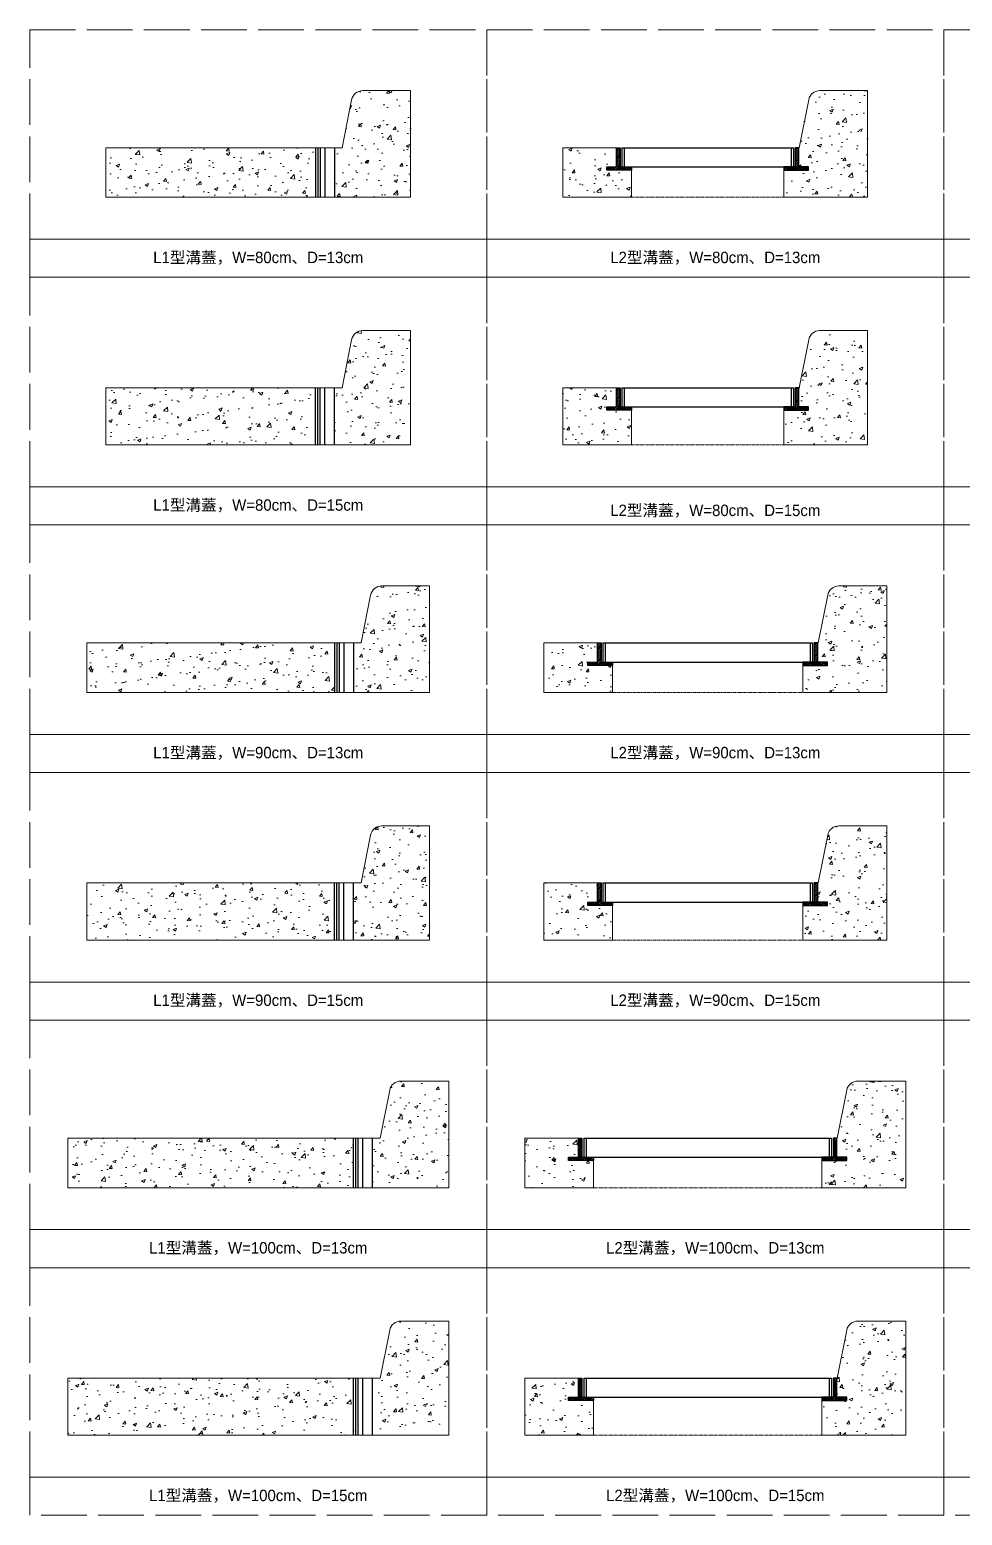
# Model space of a CAD drawing. Extents: x -8920 to 1950, y -2159 to 466.
# Drawn here: x 304.7 to 549.6, y -1047 to -657 of the extents above; entities that cross this region are included whole.
import ezdxf

# ---------------------------------------------------------------- set-up
doc = ezdxf.new("R2010")
doc.units = 0
doc.header["$MEASUREMENT"] = 0
doc.linetypes.add('ACAD_ISO02W100', pattern=[15, 12, -3])
doc.linetypes.add('HIDDEN', pattern=[0.375, 0.25, -0.125])
doc.layers.add('一、4.基本-隱藏', color=9, linetype='ACAD_ISO02W100', lineweight=20, plot=False)
doc.layers.add('三、3.文字-註解文字', color=2, linetype='Continuous')
doc.layers.add('二、1.繪圖-既有設施', color=8, linetype='Continuous', lineweight=20)
doc.layers.add('二、6.繪圖-其他施作項目', color=35, linetype='Continuous', lineweight=30)
doc.styles.add('註解文字', font='MS PGothic.ttf', dxfattribs={"height": 3})

msp = doc.modelspace()

# ---------------------------------------------------------------- hatches: boundary and pattern name
at = {"layer": '二、1.繪圖-既有設施'}
h = msp.add_hatch(dxfattribs=at)
h.set_pattern_fill('AR-CONC', color=256, scale=0.05)
h.set_pattern_definition([(50, (2153.0995, -1926.846), (9.109233, -0.796954), [0.9525, -10.4775]), (355, (2153.0995, -1926.846), (-1.76217, 9.552842), [0.762, -8.38203]), (100.45144, (2153.859, -1926.912), (7.347062, 8.755888), [0.8095, -8.904512]), (46.1842, (2153.1, -1924.306), (13.55395, -2.102116), [1.42875, -15.71625]), (96.63556, (2154.229, -1924.481), (11.87021, 12.37131), [1.21425, -13.35678]), (351.18415, (2153.1, -1924.306), (11.87021, 12.37131), [1.143, -12.57299]), (21, (2154.3695, -1924.941), (7.58072, -5.11326), [0.9525, -10.4775]), (326, (2154.3695, -1924.941), (3.0901, 9.2094), [0.762, -8.382]), (71.45144, (2155.001, -1925.367), (10.67082, 4.09614), [0.8095, -8.904497]), (37.5, (2153.0995, -1926.846), (0.15443, 4.227752), [0, -8.2804, 0, -8.509, 0, -8.41375]), (7.5, (2153.0995, -1926.846), (3.340983, 5.009029), [0, -4.8514, 0, -8.0899, 0, -3.20675]), (327.5, (2150.2674, -1926.846), (6.77953, -0.286437), [0, -3.175, 0, -9.906, 0, -13.1445]), (317.5, (2148.9974, -1926.846), (7.406459, 1.271325), [0, -4.1275, 0, -6.5786, 0, -9.3345])])
h.paths.add_polyline_path([(379.723, -701), (379.723, -688), (324.723, -688), (324.723, -701)])
h.paths.add_polyline_path([(404.723, -701), (404.723, -688), (404.723, -673), (392.183, -673, 0.3575108), (389.241, -675.412), (386.723, -688), (384.723, -688), (384.723, -701)])
h = msp.add_hatch(dxfattribs=at)
h.set_pattern_fill('AR-CONC', color=256, scale=0.05)
h.set_pattern_definition([(50, (2174.232, -1992.286), (9.109233, -0.796954), [0.9525, -10.4775]), (355, (2174.232, -1992.286), (-1.76217, 9.552842), [0.762, -8.38203]), (100.45144, (2174.991, -1992.352), (7.347062, 8.755888), [0.8095, -8.904512]), (46.1842, (2174.232, -1989.746), (13.55395, -2.102116), [1.42875, -15.71625]), (96.63556, (2175.362, -1989.921), (11.87021, 12.37131), [1.21425, -13.35678]), (351.18415, (2174.232, -1989.746), (11.87021, 12.37131), [1.143, -12.57299]), (21, (2175.502, -1990.381), (7.58072, -5.11326), [0.9525, -10.4775]), (326, (2175.502, -1990.381), (3.0901, 9.2094), [0.762, -8.382]), (71.45144, (2176.134, -1990.807), (10.67082, 4.09614), [0.8095, -8.904497]), (37.5, (2174.2322, -1992.286), (0.15443, 4.227752), [0, -8.2804, 0, -8.509, 0, -8.41375]), (7.5, (2174.232, -1992.286), (3.340983, 5.009029), [0, -4.8514, 0, -8.0899, 0, -3.20675]), (327.5, (2171.4, -1992.286), (6.77953, -0.286437), [0, -3.175, 0, -9.906, 0, -13.1445]), (317.5, (2170.13, -1992.286), (7.406459, 1.271325), [0, -4.1275, 0, -6.5786, 0, -9.3345])])
h.paths.add_polyline_path([(444.723, -701), (462.723, -701), (462.723, -693.9), (456.223, -693.9), (456.223, -693), (458.823, -693), (458.823, -688), (444.723, -688)])
h.paths.add_polyline_path([(509.223, -693), (509.223, -693.9), (502.723, -693.9), (502.723, -701), (524.723, -701), (524.723, -688), (524.723, -673), (512.183, -673, 0.3575108), (509.241, -675.412), (506.723, -688), (506.623, -688), (506.623, -693)])
h = msp.add_hatch(dxfattribs=at)
h.set_pattern_fill('AR-CONC', color=256, scale=0.05)
h.set_pattern_definition([(50, (2155.3466, -2064.479), (9.109233, -0.796954), [0.9525, -10.4775]), (355, (2155.347, -2064.479), (-1.76217, 9.552842), [0.762, -8.38203]), (100.45144, (2156.106, -2064.5455), (7.347062, 8.755888), [0.8095, -8.904512]), (46.1842, (2155.347, -2061.939), (13.55395, -2.102116), [1.42875, -15.71625]), (96.63556, (2156.476, -2062.114), (11.87021, 12.37131), [1.21425, -13.35678]), (351.18415, (2155.347, -2061.939), (11.87021, 12.37131), [1.143, -12.57299]), (21, (2156.6166, -2062.574), (7.58072, -5.11326), [0.9525, -10.4775]), (326, (2156.617, -2062.574), (3.0901, 9.2094), [0.762, -8.382]), (71.45144, (2157.248, -2063), (10.67082, 4.09614), [0.8095, -8.904497]), (37.5, (2155.3466, -2064.479), (0.15443, 4.227752), [0, -8.2804, 0, -8.509, 0, -8.41375]), (7.5, (2155.3466, -2064.479), (3.340983, 5.009029), [0, -4.8514, 0, -8.0899, 0, -3.20675]), (327.5, (2152.5145, -2064.479), (6.77953, -0.286437), [0, -3.175, 0, -9.906, 0, -13.1445]), (317.5, (2151.2445, -2064.479), (7.406459, 1.271325), [0, -4.1275, 0, -6.5786, 0, -9.3345])])
h.paths.add_polyline_path([(379.723, -766), (379.723, -751), (324.723, -751), (324.723, -766)])
h.paths.add_polyline_path([(404.723, -751), (404.723, -736), (392.183, -736, 0.3575108), (389.241, -738.412), (386.723, -751), (384.723, -751), (384.723, -766), (404.723, -766)])
h = msp.add_hatch(dxfattribs=at)
h.set_pattern_fill('AR-CONC', color=256, scale=0.05)
h.set_pattern_definition([(50, (2163.723, -2058.962), (9.109233, -0.796954), [0.9525, -10.4775]), (355, (2163.723, -2058.962), (-1.76217, 9.552842), [0.762, -8.38203]), (100.45144, (2164.482, -2059.028), (7.347062, 8.755888), [0.8095, -8.904512]), (46.1842, (2163.723, -2056.422), (13.55395, -2.102116), [1.42875, -15.71625]), (96.63556, (2164.852, -2056.597), (11.87021, 12.37131), [1.21425, -13.35678]), (351.18415, (2163.723, -2056.422), (11.87021, 12.37131), [1.143, -12.57299]), (21, (2164.993, -2057.057), (7.58072, -5.11326), [0.9525, -10.4775]), (326, (2164.993, -2057.057), (3.0901, 9.2094), [0.762, -8.382]), (71.45144, (2165.624, -2057.483), (10.67082, 4.09614), [0.8095, -8.904497]), (37.5, (2163.7227, -2058.962), (0.15443, 4.227752), [0, -8.2804, 0, -8.509, 0, -8.41375]), (7.5, (2163.7227, -2058.962), (3.340983, 5.009029), [0, -4.8514, 0, -8.0899, 0, -3.20675]), (327.5, (2160.8906, -2058.962), (6.77953, -0.286437), [0, -3.175, 0, -9.906, 0, -13.1445]), (317.5, (2159.6206, -2058.962), (7.406459, 1.271325), [0, -4.1275, 0, -6.5786, 0, -9.3345])])
h.paths.add_polyline_path([(444.723, -766), (462.723, -766), (462.723, -756.9), (456.223, -756.9), (456.223, -756), (458.823, -756), (458.823, -751), (444.723, -751)])
h.paths.add_polyline_path([(524.723, -751), (524.723, -736), (512.183, -736, 0.3575108), (509.241, -738.412), (506.723, -751), (506.623, -751), (506.623, -756), (509.223, -756), (509.223, -756.9), (502.723, -756.9), (502.723, -766), (524.723, -766)])
h = msp.add_hatch(dxfattribs=at)
h.set_pattern_fill('AR-CONC', color=256, scale=0.05)
h.set_pattern_definition([(50, (1364.133, -2062.791), (9.109233, -0.796954), [0.9525, -10.4775]), (355, (1364.133, -2062.791), (-1.76217, 9.55284), [0.762, -8.38203]), (100.45144, (1364.892, -2062.857), (7.34706, 8.755888), [0.8095, -8.90451]), (46.1842, (1364.133, -2060.251), (13.55395, -2.10212), [1.42875, -15.71625]), (96.6356, (1365.263, -2060.426), (11.87021, 12.37131), [1.21425, -13.35678]), (351.1842, (1364.133, -2060.25), (11.87021, 12.37131), [1.143, -12.57299]), (21, (1365.403, -2060.886), (7.58072, -5.11326), [0.9525, -10.4775]), (326, (1365.403, -2060.886), (3.0901, 9.2094), [0.762, -8.382]), (71.45144, (1366.035, -2061.312), (10.67082, 4.09614), [0.8095, -8.904497]), (37.5, (1364.133, -2062.7907), (0.15443, 4.227752), [0, -8.2804, 0, -8.509, 0, -8.41375]), (7.5, (1364.133, -2062.7907), (3.340983, 5.009029), [0, -4.8514, 0, -8.0899, 0, -3.20675]), (327.5, (1361.301, -2062.7907), (6.77953, -0.286437), [0, -3.175, 0, -9.906, 0, -13.1445]), (317.5, (1360.031, -2062.7907), (7.40646, 1.271325), [0, -4.1275, 0, -6.5786, 0, -9.3345])])
h.paths.add_polyline_path([(319.723, -818), (319.723, -831), (384.723, -831), (384.723, -818)])
h.paths.add_polyline_path([(409.723, -818), (409.723, -803), (397.183, -803, 0.3575108), (394.241, -805.412), (391.723, -818), (389.723, -818), (389.723, -831), (409.723, -831)])
h = msp.add_hatch(dxfattribs=at)
h.set_pattern_fill('AR-CONC', color=256, scale=0.05)
h.set_pattern_definition([(50, (1739.222, -1737.156), (9.109233, -0.796954), [0.9525, -10.4775]), (355, (1739.222, -1737.156), (-1.76217, 9.55284), [0.762, -8.38203]), (100.45144, (1739.981, -1737.222), (7.34706, 8.75589), [0.8095, -8.90451]), (46.1842, (1739.222, -1734.616), (13.55395, -2.10212), [1.42875, -15.71625]), (96.6356, (1740.351, -1734.791), (11.87021, 12.37131), [1.21425, -13.35678]), (351.1842, (1739.222, -1734.616), (11.87021, 12.37131), [1.143, -12.57299]), (21, (1740.492, -1735.251), (7.58072, -5.11326), [0.9525, -10.4775]), (326, (1740.492, -1735.251), (3.0901, 9.2094), [0.762, -8.382]), (71.45144, (1741.124, -1735.677), (10.67082, 4.09614), [0.8095, -8.904497]), (37.5, (1739.222, -1737.1558), (0.15443, 4.227752), [0, -8.2804, 0, -8.509, 0, -8.41375]), (7.5, (1739.222, -1737.156), (3.340983, 5.009029), [0, -4.8514, 0, -8.0899, 0, -3.20675]), (327.5, (1736.39, -1737.1558), (6.77953, -0.286437), [0, -3.175, 0, -9.906, 0, -13.1445]), (317.5, (1735.12, -1737.156), (7.40646, 1.271325), [0, -4.1275, 0, -6.5786, 0, -9.3345])])
h.paths.add_polyline_path([(451.223, -823.9), (451.223, -823), (453.823, -823), (453.823, -818), (439.723, -818), (439.723, -831), (457.723, -831), (457.723, -823.9)])
h.paths.add_polyline_path([(529.723, -818), (529.723, -803), (517.183, -803, 0.3575108), (514.241, -805.412), (511.723, -818), (511.623, -818), (511.623, -823), (514.223, -823), (514.223, -823.9), (507.723, -823.9), (507.723, -831), (529.723, -831)])
h = msp.add_hatch(dxfattribs=at)
h.set_pattern_fill('AR-CONC', color=256, scale=0.05)
h.set_pattern_definition([(50, (1623.3596, -1839.097), (9.109233, -0.796954), [0.9525, -10.4775]), (355, (1623.36, -1839.097), (-1.76217, 9.55284), [0.762, -8.38203]), (100.45144, (1624.119, -1839.164), (7.34706, 8.755888), [0.8095, -8.90451]), (46.1842, (1623.36, -1836.557), (13.55395, -2.10212), [1.42875, -15.71625]), (96.6356, (1624.489, -1836.732), (11.87021, 12.37131), [1.21425, -13.35678]), (351.1842, (1623.36, -1836.557), (11.87021, 12.37131), [1.143, -12.57299]), (21, (1624.6296, -1837.192), (7.58072, -5.11326), [0.9525, -10.4775]), (326, (1624.63, -1837.192), (3.0901, 9.2094), [0.762, -8.382]), (71.45144, (1625.261, -1837.618), (10.67082, 4.09614), [0.8095, -8.904497]), (37.5, (1623.3596, -1839.0972), (0.15443, 4.227752), [0, -8.2804, 0, -8.509, 0, -8.41375]), (7.5, (1623.3596, -1839.097), (3.340983, 5.009029), [0, -4.8514, 0, -8.0899, 0, -3.20675]), (327.5, (1620.5275, -1839.097), (6.77953, -0.286437), [0, -3.175, 0, -9.906, 0, -13.1445]), (317.5, (1619.2575, -1839.097), (7.40646, 1.271325), [0, -4.1275, 0, -6.5786, 0, -9.3345])])
h.paths.add_polyline_path([(319.723, -881), (319.723, -896), (384.723, -896), (384.723, -881)])
h.paths.add_polyline_path([(409.723, -881), (409.723, -866), (397.183, -866, 0.3575108), (394.241, -868.412), (391.723, -881), (389.723, -881), (389.723, -896), (409.723, -896)])
h = msp.add_hatch(dxfattribs=at)
h.set_pattern_fill('AR-CONC', color=256, scale=0.05)
h.set_pattern_definition([(50, (1812.5776, -1741.496), (9.109233, -0.796954), [0.9525, -10.4775]), (355, (1812.578, -1741.496), (-1.76217, 9.55284), [0.762, -8.38203]), (100.45144, (1813.337, -1741.562), (7.34706, 8.755888), [0.8095, -8.90451]), (46.1842, (1812.578, -1738.956), (13.55395, -2.10212), [1.42875, -15.71625]), (96.6356, (1813.707, -1739.131), (11.87021, 12.37131), [1.21425, -13.35678]), (351.1842, (1812.578, -1738.956), (11.87021, 12.37131), [1.143, -12.57299]), (21, (1813.8476, -1739.591), (7.58072, -5.11326), [0.9525, -10.4775]), (326, (1813.848, -1739.591), (3.0901, 9.2094), [0.762, -8.382]), (71.45144, (1814.479, -1740.017), (10.67082, 4.09614), [0.8095, -8.904497]), (37.5, (1812.5776, -1741.4956), (0.15443, 4.227752), [0, -8.2804, 0, -8.509, 0, -8.41375]), (7.5, (1812.5776, -1741.4956), (3.340983, 5.009029), [0, -4.8514, 0, -8.0899, 0, -3.20675]), (327.5, (1809.7455, -1741.4956), (6.77953, -0.286437), [0, -3.175, 0, -9.906, 0, -13.1445]), (317.5, (1808.4755, -1741.4956), (7.40646, 1.271325), [0, -4.1275, 0, -6.5786, 0, -9.3345])])
h.paths.add_polyline_path([(439.723, -896), (457.723, -896), (457.723, -886.9), (451.223, -886.9), (451.223, -886), (453.823, -886), (453.823, -881), (439.723, -881)])
h.paths.add_polyline_path([(514.223, -886.9), (507.723, -886.9), (507.723, -896), (529.723, -896), (529.723, -881), (529.723, -866), (517.183, -866, 0.3575108), (514.241, -868.412), (511.723, -881), (511.623, -881), (511.623, -886), (514.223, -886)])
h = msp.add_hatch(dxfattribs=at)
h.set_pattern_fill('AR-CONC', color=256, scale=0.05)
h.set_pattern_definition([(50, (1612.2835, -1857.994), (9.109233, -0.796954), [0.9525, -10.4775]), (355, (1612.2835, -1857.994), (-1.76217, 9.55284), [0.762, -8.38203]), (100.45144, (1613.043, -1858.06), (7.34706, 8.75589), [0.8095, -8.90451]), (46.1842, (1612.284, -1855.454), (13.55395, -2.10212), [1.42875, -15.71625]), (96.6356, (1613.413, -1855.629), (11.87021, 12.37131), [1.21425, -13.35678]), (351.1842, (1612.284, -1855.454), (11.87021, 12.37131), [1.143, -12.57299]), (21, (1613.5535, -1856.089), (7.58072, -5.11326), [0.9525, -10.4775]), (326, (1613.5535, -1856.089), (3.0901, 9.2094), [0.762, -8.382]), (71.45144, (1614.185, -1856.515), (10.67082, 4.09614), [0.8095, -8.904497]), (37.5, (1612.2835, -1857.9936), (0.15443, 4.227752), [0, -8.2804, 0, -8.509, 0, -8.41375]), (7.5, (1612.2835, -1857.9936), (3.340983, 5.009029), [0, -4.8514, 0, -8.0899, 0, -3.20675]), (327.5, (1609.4514, -1857.9936), (6.77953, -0.286437), [0, -3.175, 0, -9.906, 0, -13.1445]), (317.5, (1608.1814, -1857.9936), (7.40646, 1.271325), [0, -4.1275, 0, -6.5786, 0, -9.3345])])
h.paths.add_polyline_path([(389.723, -961), (389.723, -948), (314.723, -948), (314.723, -961)])
h.paths.add_polyline_path([(414.723, -948), (414.723, -933), (402.183, -933, 0.3575108), (399.241, -935.412), (396.723, -948), (394.723, -948), (394.723, -961), (414.723, -961)])
h = msp.add_hatch(dxfattribs=at)
h.set_pattern_fill('AR-CONC', color=256, scale=0.05)
h.set_pattern_definition([(50, (1788.688, -1842.322), (9.109233, -0.796954), [0.9525, -10.4775]), (355, (1788.688, -1842.322), (-1.76217, 9.55284), [0.762, -8.38203]), (100.45144, (1789.447, -1842.3886), (7.34706, 8.755888), [0.8095, -8.90451]), (46.1842, (1788.688, -1839.782), (13.55395, -2.10212), [1.42875, -15.71625]), (96.6356, (1789.818, -1839.957), (11.87021, 12.37131), [1.21425, -13.35678]), (351.1842, (1788.688, -1839.782), (11.87021, 12.37131), [1.143, -12.57299]), (21, (1789.958, -1840.417), (7.58072, -5.11326), [0.9525, -10.4775]), (326, (1789.958, -1840.417), (3.0901, 9.2094), [0.762, -8.382]), (71.45144, (1790.59, -1840.843), (10.67082, 4.09614), [0.8095, -8.904497]), (37.5, (1788.6883, -1842.322), (0.15443, 4.227752), [0, -8.2804, 0, -8.509, 0, -8.41375]), (7.5, (1788.6883, -1842.322), (3.340983, 5.009029), [0, -4.8514, 0, -8.0899, 0, -3.20675]), (327.5, (1785.8562, -1842.322), (6.77953, -0.286437), [0, -3.175, 0, -9.906, 0, -13.1445]), (317.5, (1784.586, -1842.322), (7.40646, 1.271325), [0, -4.1275, 0, -6.5786, 0, -9.3345])])
h.paths.add_polyline_path([(446.223, -953.9), (446.223, -953), (448.823, -953), (448.823, -948), (434.723, -948), (434.723, -961), (452.723, -961), (452.723, -953.9)])
h.paths.add_polyline_path([(519.223, -953), (519.223, -953.9), (512.723, -953.9), (512.723, -961), (534.723, -961), (534.723, -948), (534.723, -933), (522.183, -933, 0.3575108), (519.241, -935.412), (516.723, -948), (516.623, -948), (516.623, -953)])
h = msp.add_hatch(dxfattribs=at)
h.set_pattern_fill('AR-CONC', color=256, scale=0.05)
h.set_pattern_definition([(50, (1681.9565, -1846.249), (9.109233, -0.796954), [0.9525, -10.4775]), (355, (1681.9565, -1846.249), (-1.76217, 9.55284), [0.762, -8.38203]), (100.45144, (1682.716, -1846.315), (7.34706, 8.75589), [0.8095, -8.90451]), (46.1842, (1681.957, -1843.709), (13.55395, -2.10212), [1.42875, -15.71625]), (96.6356, (1683.086, -1843.884), (11.87021, 12.37131), [1.21425, -13.35678]), (351.1842, (1681.957, -1843.709), (11.87021, 12.37131), [1.143, -12.57299]), (21, (1683.2265, -1844.344), (7.58072, -5.11326), [0.9525, -10.4775]), (326, (1683.2265, -1844.344), (3.0901, 9.2094), [0.762, -8.382]), (71.45144, (1683.858, -1844.77), (10.67082, 4.09614), [0.8095, -8.904497]), (37.5, (1681.9565, -1846.2488), (0.15443, 4.227752), [0, -8.2804, 0, -8.509, 0, -8.41375]), (7.5, (1681.9565, -1846.249), (3.340983, 5.009029), [0, -4.8514, 0, -8.0899, 0, -3.20675]), (327.5, (1679.1244, -1846.2488), (6.77953, -0.286437), [0, -3.175, 0, -9.906, 0, -13.1445]), (317.5, (1677.8544, -1846.249), (7.40646, 1.271325), [0, -4.1275, 0, -6.5786, 0, -9.3345])])
h.paths.add_polyline_path([(314.723, -1011), (314.723, -1026), (389.723, -1026), (389.723, -1011)])
h.paths.add_polyline_path([(396.723, -1011), (394.723, -1011), (394.723, -1026), (414.723, -1026), (414.723, -1011), (414.723, -996), (402.183, -996, 0.3575108), (399.241, -998.412)])
h = msp.add_hatch(dxfattribs=at)
h.set_pattern_fill('AR-CONC', color=256, scale=0.05)
h.set_pattern_definition([(50, (1813.537, -1869.314), (9.109233, -0.796954), [0.9525, -10.4775]), (355, (1813.537, -1869.314), (-1.76217, 9.55284), [0.762, -8.38203]), (100.45144, (1814.296, -1869.381), (7.34706, 8.755888), [0.8095, -8.90451]), (46.1842, (1813.537, -1866.774), (13.55395, -2.10212), [1.42875, -15.71625]), (96.6356, (1814.667, -1866.95), (11.87021, 12.37131), [1.21425, -13.35678]), (351.1842, (1813.537, -1866.774), (11.87021, 12.37131), [1.143, -12.57299]), (21, (1814.807, -1867.409), (7.58072, -5.11326), [0.9525, -10.4775]), (326, (1814.807, -1867.409), (3.0901, 9.2094), [0.762, -8.382]), (71.45144, (1815.439, -1867.8355), (10.67082, 4.09614), [0.8095, -8.904497]), (37.5, (1813.537, -1869.3144), (0.15443, 4.227752), [0, -8.2804, 0, -8.509, 0, -8.41375]), (7.5, (1813.537, -1869.3144), (3.340983, 5.009029), [0, -4.8514, 0, -8.0899, 0, -3.20675]), (327.5, (1810.705, -1869.3144), (6.77953, -0.286437), [0, -3.175, 0, -9.906, 0, -13.1445]), (317.5, (1809.435, -1869.3144), (7.40646, 1.271325), [0, -4.1275, 0, -6.5786, 0, -9.3345])])
h.paths.add_polyline_path([(446.223, -1016.9), (446.223, -1016), (448.823, -1016), (448.823, -1011), (434.723, -1011), (434.723, -1026), (452.723, -1026), (452.723, -1016.9)])
h.paths.add_polyline_path([(519.223, -1016), (519.223, -1016.9), (512.723, -1016.9), (512.723, -1026), (534.723, -1026), (534.723, -1011), (534.723, -996), (522.183, -996, 0.3575108), (519.241, -998.412), (516.723, -1011), (516.623, -1011), (516.623, -1016)])
at = {"layer": '二、6.繪圖-其他施作項目'}
h = msp.add_hatch(dxfattribs=at)
h.set_pattern_fill('ANSI31', color=256, scale=0.1)
h.set_pattern_definition([(45, (2174.2322, -1992.28593), (-0.224506403, 0.224506403), [])])
h.paths.add_polyline_path([(458.823, -693), (456.223, -693), (456.223, -693.9), (462.723, -693.9), (462.723, -693), (459.723, -693), (459.723, -688), (458.823, -688)])
h.paths.add_polyline_path([(506.623, -688), (505.723, -688), (505.723, -693), (502.723, -693), (502.723, -693.9), (509.223, -693.9), (509.223, -693), (506.623, -693)])
h = msp.add_hatch(dxfattribs=at)
h.set_pattern_fill('ANSI31', color=256, scale=0.1)
h.set_pattern_definition([(45, (2174.2322, -2055.28593), (-0.224506403, 0.224506403), [])])
h.paths.add_polyline_path([(458.823, -756), (456.223, -756), (456.223, -756.9), (462.723, -756.9), (462.723, -756), (459.723, -756), (459.723, -751), (458.823, -751)])
h.paths.add_polyline_path([(506.623, -751), (505.723, -751), (505.723, -756), (502.723, -756), (502.723, -756.9), (509.223, -756.9), (509.223, -756), (506.623, -756)])
h = msp.add_hatch(dxfattribs=at)
h.set_pattern_fill('ANSI31', color=256, scale=0.1)
h.set_pattern_definition([(45, (1682.55755, -1838.52732), (-0.2245064, 0.2245064), [])])
h.paths.add_polyline_path([(454.723, -818), (453.823, -818), (453.823, -823), (451.223, -823), (451.223, -823.9), (457.723, -823.9), (457.723, -823), (454.723, -823)])
h.paths.add_polyline_path([(510.723, -823), (507.723, -823), (507.723, -823.9), (514.223, -823.9), (514.223, -823), (511.623, -823), (511.623, -818), (510.723, -818)])
h = msp.add_hatch(dxfattribs=at)
h.set_pattern_fill('ANSI31', color=256, scale=0.1)
h.set_pattern_definition([(45, (1682.55755, -1901.52732), (-0.2245064, 0.2245064), [])])
h.paths.add_polyline_path([(454.723, -881), (453.823, -881), (453.823, -886), (451.223, -886), (451.223, -886.9), (457.723, -886.9), (457.723, -886), (454.723, -886)])
h.paths.add_polyline_path([(510.723, -886), (507.723, -886), (507.723, -886.9), (514.223, -886.9), (514.223, -886), (511.623, -886), (511.623, -881), (510.723, -881)])
h = msp.add_hatch(dxfattribs=at)
h.set_pattern_fill('ANSI31', color=256, scale=0.1)
h.set_pattern_definition([(45, (1677.55755, -1943.46255), (-0.2245064, 0.2245064), [])])
h.paths.add_polyline_path([(449.723, -948), (448.823, -948), (448.823, -953), (446.223, -953), (446.223, -953.9), (452.723, -953.9), (452.723, -953), (449.723, -953)])
h.paths.add_polyline_path([(515.723, -953), (512.723, -953), (512.723, -953.9), (519.223, -953.9), (519.223, -953), (516.623, -953), (516.623, -948), (515.723, -948)])
h = msp.add_hatch(dxfattribs=at)
h.set_pattern_fill('ANSI31', color=256, scale=0.1)
h.set_pattern_definition([(45, (1677.55755, -2006.46255), (-0.2245064, 0.2245064), [])])
h.paths.add_polyline_path([(449.723, -1011), (448.823, -1011), (448.823, -1016), (446.223, -1016), (446.223, -1016.9), (452.723, -1016.9), (452.723, -1016), (449.723, -1016)])
h.paths.add_polyline_path([(515.723, -1016), (512.723, -1016), (512.723, -1016.9), (519.223, -1016.9), (519.223, -1016), (516.623, -1016), (516.623, -1011), (515.723, -1011)])

# ---------------------------------------------------------------- linework, layer by layer
at = {"layer": '一、4.基本-隱藏'}
for points in [[(304.723, -657), (424.723, -657), (424.723, -712), (304.723, -712)], [(424.723, -657), (544.723, -657), (544.723, -712), (424.723, -712)], [(544.723, -657), (664.723, -657), (664.723, -712), (544.723, -712)], [(304.723, -712), (424.723, -712), (424.723, -722), (304.723, -722)], [(424.723, -712), (544.723, -712), (544.723, -722), (424.723, -722)], [(544.723, -712), (664.723, -712), (664.723, -722), (544.723, -722)], [(304.723, -722), (424.723, -722), (424.723, -777), (304.723, -777)], [(424.723, -722), (544.723, -722), (544.723, -777), (424.723, -777)], [(544.723, -722), (664.723, -722), (664.723, -777), (544.723, -777)], [(304.723, -777), (424.723, -777), (424.723, -787), (304.723, -787)], [(424.723, -777), (544.723, -777), (544.723, -787), (424.723, -787)], [(544.723, -777), (664.723, -777), (664.723, -787), (544.723, -787)], [(304.723, -787), (424.723, -787), (424.723, -842), (304.723, -842)], [(424.723, -787), (544.723, -787), (544.723, -842), (424.723, -842)], [(544.723, -787), (664.723, -787), (664.723, -842), (544.723, -842)], [(304.723, -842), (424.723, -842), (424.723, -852), (304.723, -852)], [(424.723, -842), (544.723, -842), (544.723, -852), (424.723, -852)], [(544.723, -842), (664.723, -842), (664.723, -852), (544.723, -852)], [(304.723, -852), (424.723, -852), (424.723, -907), (304.723, -907)], [(424.723, -852), (544.723, -852), (544.723, -907), (424.723, -907)], [(544.723, -852), (664.723, -852), (664.723, -907), (544.723, -907)], [(304.723, -907), (424.723, -907), (424.723, -917), (304.723, -917)], [(424.723, -907), (544.723, -907), (544.723, -917), (424.723, -917)], [(544.723, -907), (664.723, -907), (664.723, -917), (544.723, -917)], [(304.723, -917), (424.723, -917), (424.723, -972), (304.723, -972)], [(424.723, -917), (544.723, -917), (544.723, -972), (424.723, -972)], [(544.723, -917), (664.723, -917), (664.723, -972), (544.723, -972)], [(304.723, -972), (424.723, -972), (424.723, -982), (304.723, -982)], [(424.723, -972), (544.723, -972), (544.723, -982), (424.723, -982)], [(544.723, -972), (664.723, -972), (664.723, -982), (544.723, -982)], [(304.723, -982), (424.723, -982), (424.723, -1037), (304.723, -1037)], [(424.723, -982), (544.723, -982), (544.723, -1037), (424.723, -1037)], [(544.723, -982), (664.723, -982), (664.723, -1037), (544.723, -1037)], [(304.723, -1037), (424.723, -1037), (424.723, -1047), (304.723, -1047)], [(424.723, -1037), (544.723, -1037), (544.723, -1047), (424.723, -1047)], [(544.723, -1037), (664.723, -1037), (664.723, -1047), (544.723, -1047)]]:
    msp.add_lwpolyline(points, close=True, dxfattribs=at)
at = {"layer": '二、1.繪圖-既有設施'}
for points in [[(386.723, -688), (324.723, -688), (324.723, -701), (404.723, -701), (404.723, -688), (404.723, -673), (392.183, -673, 0.3575108), (389.241, -675.412)], [(404.723, -751), (404.723, -736), (392.183, -736, 0.3575108), (389.241, -738.412), (386.723, -751), (324.723, -751), (324.723, -766), (404.723, -766)], [(391.723, -818), (319.723, -818), (319.723, -831), (409.723, -831), (409.723, -818), (409.723, -803), (397.183, -803, 0.3575108), (394.241, -805.412)], [(319.723, -896), (409.723, -896), (409.723, -881), (409.723, -866), (397.183, -866, 0.3575108), (394.241, -868.412), (391.723, -881), (319.723, -881)], [(314.723, -961), (414.723, -961), (414.723, -948), (414.723, -933), (402.183, -933, 0.3575108), (399.241, -935.412), (396.723, -948), (314.723, -948)], [(314.723, -1026), (414.723, -1026), (414.723, -1011), (414.723, -996), (402.183, -996, 0.3575108), (399.241, -998.412), (396.723, -1011), (314.723, -1011)]]:
    msp.add_lwpolyline(points, format="xyb", close=True, dxfattribs=at)
for points in [[(502.723, -693), (502.723, -701), (524.723, -701), (524.723, -688), (524.723, -673), (512.183, -673, 0.3575108), (509.241, -675.412), (506.723, -688)], [(502.723, -756), (502.723, -766), (524.723, -766), (524.723, -751), (524.723, -736), (512.183, -736, 0.3575108), (509.241, -738.412), (506.723, -751)], [(507.723, -823), (507.723, -831), (529.723, -831), (529.723, -818), (529.723, -803), (517.183, -803, 0.3575108), (514.241, -805.412), (511.723, -818)], [(529.723, -866), (517.183, -866, 0.3575108), (514.241, -868.412), (511.723, -881), (511.623, -881)], [(516.623, -948), (516.723, -948), (519.241, -935.412, -0.3575108), (522.183, -933), (534.723, -933)], [(516.623, -1011), (516.723, -1011), (519.241, -998.412, -0.3575108), (522.183, -996), (534.723, -996)]]:
    msp.add_lwpolyline(points, format="xyb", dxfattribs=at)
for points in [[(462.723, -693), (462.723, -701), (444.723, -701), (444.723, -688), (458.823, -688)], [(462.723, -756), (462.723, -766), (444.723, -766), (444.723, -751), (458.823, -751)], [(457.723, -823), (457.723, -831), (439.723, -831), (439.723, -818), (453.823, -818)], [(529.723, -881), (529.723, -866)], [(457.723, -886), (457.723, -896), (439.723, -896), (439.723, -881), (453.823, -881)], [(507.723, -886), (507.723, -896), (529.723, -896), (529.723, -881)], [(534.723, -948), (534.723, -933)], [(452.723, -953), (452.723, -961), (434.723, -961), (434.723, -948), (448.823, -948)], [(534.723, -948), (534.723, -961), (512.723, -961), (512.723, -953)], [(534.723, -1011), (534.723, -996)], [(452.723, -1016), (452.723, -1026), (434.723, -1026), (434.723, -1011), (448.823, -1011)], [(534.723, -1011), (534.723, -1026), (512.723, -1026), (512.723, -1016)]]:
    msp.add_lwpolyline(points, dxfattribs=at)
at = {"layer": '二、1.繪圖-既有設施', "linetype": 'HIDDEN'}
for points in [[(502.723, -701), (462.723, -701)], [(462.723, -766), (502.723, -766)], [(457.723, -831), (507.723, -831)], [(457.723, -896), (507.723, -896)], [(452.723, -961), (512.723, -961)], [(452.723, -1026), (512.723, -1026)]]:
    msp.add_lwpolyline(points, dxfattribs=at)
at = {"layer": '二、6.繪圖-其他施作項目'}
for points in [[(379.723, -688), (379.723, -701)], [(380.348, -688), (380.348, -701)], [(380.973, -688), (380.973, -701)], [(382.223, -688), (382.223, -701)], [(384.723, -688), (384.723, -701)], [(460.223, -688), (460.223, -693)], [(460.223, -688), (505.223, -688)], [(460.823, -688), (460.823, -693)], [(504.623, -688), (504.623, -693)], [(505.223, -688), (505.223, -693)], [(506.723, -688), (506.623, -688)], [(460.223, -693), (505.223, -693)], [(379.723, -766), (379.723, -751)], [(380.348, -766), (380.348, -751)], [(380.973, -766), (380.973, -751)], [(382.223, -766), (382.223, -751)], [(384.723, -766), (384.723, -751)], [(460.223, -751), (460.223, -756)], [(460.223, -751), (505.223, -751)], [(460.823, -751), (460.823, -756)], [(504.623, -751), (504.623, -756)], [(505.223, -751), (505.223, -756)], [(506.723, -751), (506.623, -751)], [(460.223, -756), (505.223, -756)], [(384.723, -818), (384.723, -831)], [(385.348, -818), (385.348, -831)], [(385.973, -818), (385.973, -831)], [(387.223, -818), (387.223, -831)], [(389.723, -818), (389.723, -831)], [(455.223, -818), (455.223, -823)], [(455.223, -818), (510.223, -818)], [(455.823, -818), (455.823, -823)], [(509.623, -818), (509.623, -823)], [(510.223, -818), (510.223, -823)], [(511.623, -818), (511.723, -818)], [(455.223, -823), (510.223, -823)], [(384.723, -896), (384.723, -881)], [(385.348, -896), (385.348, -881)], [(385.973, -896), (385.973, -881)], [(387.223, -896), (387.223, -881)], [(389.723, -896), (389.723, -881)], [(455.223, -881), (455.223, -886)], [(455.223, -881), (510.223, -881)], [(455.823, -881), (455.823, -886)], [(509.623, -881), (509.623, -886)], [(510.223, -881), (510.223, -886)], [(455.223, -886), (510.223, -886)], [(389.723, -961), (389.723, -948)], [(390.348, -961), (390.348, -948)], [(390.973, -961), (390.973, -948)], [(392.223, -961), (392.223, -948)], [(394.723, -961), (394.723, -948)], [(450.223, -948), (450.223, -953)], [(450.223, -948), (515.223, -948)], [(450.823, -948), (450.823, -953)], [(514.623, -948), (514.623, -953)], [(515.223, -948), (515.223, -953)], [(450.223, -953), (515.223, -953)], [(389.723, -1026), (389.723, -1011)], [(390.348, -1026), (390.348, -1011)], [(390.973, -1026), (390.973, -1011)], [(392.223, -1026), (392.223, -1011)], [(394.723, -1026), (394.723, -1011)], [(450.223, -1011), (450.223, -1016)], [(450.223, -1011), (515.223, -1011)], [(450.823, -1011), (450.823, -1016)], [(514.623, -1011), (514.623, -1016)], [(515.223, -1011), (515.223, -1016)], [(450.223, -1016), (515.223, -1016)]]:
    msp.add_lwpolyline(points, dxfattribs=at)
for points in [[(456.223, -693), (458.823, -693), (458.823, -688), (459.723, -688), (459.723, -693), (462.723, -693), (462.723, -693.9), (456.223, -693.9)], [(506.623, -688), (505.723, -688), (505.723, -693), (502.723, -693), (502.723, -693.9), (509.223, -693.9), (509.223, -693), (506.623, -693)], [(456.223, -756), (458.823, -756), (458.823, -751), (459.723, -751), (459.723, -756), (462.723, -756), (462.723, -756.9), (456.223, -756.9)], [(506.623, -751), (505.723, -751), (505.723, -756), (502.723, -756), (502.723, -756.9), (509.223, -756.9), (509.223, -756), (506.623, -756)], [(451.223, -823), (453.823, -823), (453.823, -818), (454.723, -818), (454.723, -823), (457.723, -823), (457.723, -823.9), (451.223, -823.9)], [(511.623, -818), (510.723, -818), (510.723, -823), (507.723, -823), (507.723, -823.9), (514.223, -823.9), (514.223, -823), (511.623, -823)], [(451.223, -886), (453.823, -886), (453.823, -881), (454.723, -881), (454.723, -886), (457.723, -886), (457.723, -886.9), (451.223, -886.9)], [(511.623, -881), (510.723, -881), (510.723, -886), (507.723, -886), (507.723, -886.9), (514.223, -886.9), (514.223, -886), (511.623, -886)], [(446.223, -953), (448.823, -953), (448.823, -948), (449.723, -948), (449.723, -953), (452.723, -953), (452.723, -953.9), (446.223, -953.9)], [(516.623, -948), (515.723, -948), (515.723, -953), (512.723, -953), (512.723, -953.9), (519.223, -953.9), (519.223, -953), (516.623, -953)], [(446.223, -1016), (448.823, -1016), (448.823, -1011), (449.723, -1011), (449.723, -1016), (452.723, -1016), (452.723, -1016.9), (446.223, -1016.9)], [(516.623, -1011), (515.723, -1011), (515.723, -1016), (512.723, -1016), (512.723, -1016.9), (519.223, -1016.9), (519.223, -1016), (516.623, -1016)]]:
    msp.add_lwpolyline(points, close=True, dxfattribs=at)

# ---------------------------------------------------------------- texts
at = {"layer": '三、3.文字-註解文字', "char_height": 3, "attachment_point": 5, "style": '註解文字'}
for s, width, insert in [('{\\fMS PGothic|b0|i0|c128|p34;L1型溝蓋，W=80cm、}D{\\fMS PGothic|b0|i0|c128|p34;=13cm}', 56.47469, (364.723, -717)), ('{\\fMS PGothic|b0|i0|c128|p34;L2型溝蓋，W=80cm、}D{\\fMS PGothic|b0|i0|c128|p34;=13cm}', 56.14158, (484.723, -717)), ('{\\fMS PGothic|b0|i0|c128|p34;L1型溝蓋，W=80cm、}D{\\fMS PGothic|b0|i0|c128|p34;=15cm}', 57.34747, (364.723, -782)), ('{\\fMS PGothic|b0|i0|c128|p34;L2型溝蓋，W=80cm、}D{\\fMS PGothic|b0|i0|c128|p34;=15cm}', 57.7146, (484.723, -783.399)), ('{\\fMS PGothic|b0|i0|c128|p34;L1型溝蓋，W=90cm、}D{\\fMS PGothic|b0|i0|c128|p34;=13cm}', 54.25099, (364.723, -847)), ('{\\fMS PGothic|b0|i0|c128|p34;L2型溝蓋，W=90cm、}D{\\fMS PGothic|b0|i0|c128|p34;=13cm}', 55.87747, (484.723, -847)), ('{\\fMS PGothic|b0|i0|c128|p34;L1型溝蓋，W=90cm、}D{\\fMS PGothic|b0|i0|c128|p34;=15cm}', 56.72586, (364.723, -912)), ('{\\fMS PGothic|b0|i0|c128|p34;L2型溝蓋，W=90cm、}D{\\fMS PGothic|b0|i0|c128|p34;=15cm}', 53.72247, (484.723, -912)), ('{\\fMS PGothic|b0|i0|c128|p34;L1型溝蓋，W=100cm、}D{\\fMS PGothic|b0|i0|c128|p34;=13cm}', 55.76564, (364.723, -977)), ('{\\fMS PGothic|b0|i0|c128|p34;L2型溝蓋，W=100cm、}D{\\fMS PGothic|b0|i0|c128|p34;=13cm}', 55.66125, (484.723, -977)), ('{\\fMS PGothic|b0|i0|c128|p34;L1型溝蓋，W=100cm、}D{\\fMS PGothic|b0|i0|c128|p34;=15cm}', 56.79687, (364.723, -1042)), ('{\\fMS PGothic|b0|i0|c128|p34;L2型溝蓋，W=100cm、}D{\\fMS PGothic|b0|i0|c128|p34;=15cm}', 57.07385, (484.723, -1042))]:
    msp.add_mtext_dynamic_manual_height_columns(s, width=width, gutter_width=15, heights=[0], dxfattribs=dict(at, insert=insert))

doc.saveas('drawing.dxf')
